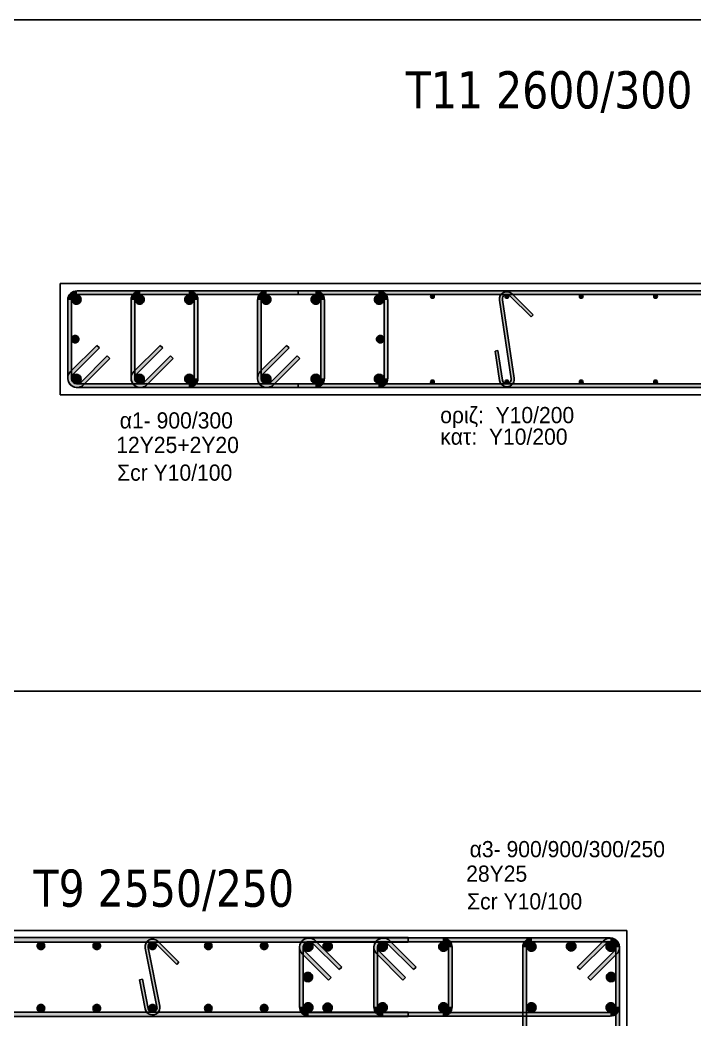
# Model space of a CAD drawing. Header units: millimetres. Extents: x -2171 to 1563, y -1758 to -1505.
# Drawn here: x -1274.76 to -1265.69, y -1603.69 to -1590.25 of the extents above; entities that cross this region are included whole.
import ezdxf

# ---------------------------------------------------------------- set-up
doc = ezdxf.new("R2010")
doc.units = ezdxf.units.MM
for name, color, linetype in [('-S_TEXT', 3, 'Continuous'), ('Col_Det', 7, 'Continuous'), ('Col_Det_Fill', 7, 'Continuous'), ('Geo_Col_Pro_1', 7, 'Continuous'), ('pinakaki', 153, 'Continuous')]:
    doc.layers.add(name, color=color, linetype=linetype)
doc.styles.add('S1Arl22_b_934_161', font='arial.ttf', dxfattribs={"width": 0.933629, "height": 0.002175})
doc.styles.get("Standard").update_dxf_attribs({"font": 'tahoma.ttf'})

msp = doc.modelspace()

# ---------------------------------------------------------------- hatches: boundary and pattern name
at = {"layer": 'Col_Det_Fill'}
for color, points in [(252, [(-1273.9978, -1593.9413), (-1273.9978, -1593.8913, 0.4142136), (-1274.1228, -1594.0163), (-1274.0728, -1594.0163, -0.4142136)]), (252, [(-1269.9478, -1593.9413), (-1269.9478, -1593.8913), (-1273.9978, -1593.8913), (-1273.9978, -1593.9413)]), (252, [(-1273.1478, -1593.9413), (-1273.1478, -1593.8913, 0.4142136), (-1273.2728, -1594.0163), (-1273.2228, -1594.0163, -0.4142136)]), (252, [(-1272.4978, -1593.9413), (-1272.4978, -1593.8913), (-1273.1478, -1593.8913), (-1273.1478, -1593.9413)]), (252, [(-1272.4228, -1594.0163), (-1272.3728, -1594.0163, 0.4142136), (-1272.4978, -1593.8913), (-1272.4978, -1593.9413, -0.4142136)]), (252, [(-1271.4478, -1593.9413), (-1271.4478, -1593.8913, 0.4142136), (-1271.5728, -1594.0163), (-1271.5228, -1594.0163, -0.4142136)]), (252, [(-1270.7978, -1593.9413), (-1270.7978, -1593.8913), (-1271.4478, -1593.8913), (-1271.4478, -1593.9413)]), (252, [(-1264.4213, -1593.9413), (-1264.4213, -1593.8913), (-1271.0244, -1593.8913), (-1271.0244, -1593.9413)]), (252, [(-1270.7228, -1594.0163), (-1270.6728, -1594.0163, 0.4142136), (-1270.7978, -1593.8913), (-1270.7978, -1593.9413, -0.4142136)]), (252, [(-1269.8728, -1594.0163), (-1269.8228, -1594.0163, 0.4142136), (-1269.9478, -1593.8913), (-1269.9478, -1593.9413, -0.4142136)]), (252, [(-1268.3216, -1594.0161), (-1268.282, -1594.0102, -0.7233449), (-1268.1803, -1593.9588), (-1268.152, -1593.9306, 0.7233449)]), (252, [(-1274.0728, -1594.0163), (-1274.1228, -1594.0163), (-1274.1228, -1595.0663), (-1274.0728, -1595.0663)]), (12, [(-1274.0692, -1594.0074, 0.4142136), (-1274.0067, -1594.0699, 0.4142136), (-1273.9442, -1594.0074, 0.4142136), (-1274.0067, -1593.9449, 0.4142136)]), (252, [(-1273.2228, -1594.0163), (-1273.2728, -1594.0163), (-1273.2728, -1595.0663), (-1273.2228, -1595.0663)]), (56, [(-1273.2192, -1594.0074, 0.4142136), (-1273.1567, -1594.0699, 0.4142136), (-1273.0942, -1594.0074, 0.4142136), (-1273.1567, -1593.9449, 0.4142136)]), (56, [(-1272.5515, -1594.0074, 0.4142136), (-1272.489, -1594.0699, 0.4142136), (-1272.4265, -1594.0074, 0.4142136), (-1272.489, -1593.9449, 0.4142136)]), (252, [(-1272.4228, -1595.0663), (-1272.3728, -1595.0663), (-1272.3728, -1594.0163), (-1272.4228, -1594.0163)]), (252, [(-1271.5228, -1594.0163), (-1271.5728, -1594.0163), (-1271.5728, -1595.0663), (-1271.5228, -1595.0663)]), (56, [(-1271.5192, -1594.0074, 0.4142136), (-1271.4567, -1594.0699, 0.4142136), (-1271.3942, -1594.0074, 0.4142136), (-1271.4567, -1593.9449, 0.4142136)]), (56, [(-1270.8515, -1594.0074, 0.4142136), (-1270.789, -1594.0699, 0.4142136), (-1270.7265, -1594.0074, 0.4142136), (-1270.789, -1593.9449, 0.4142136)]), (252, [(-1270.7228, -1595.0663), (-1270.6728, -1595.0663), (-1270.6728, -1594.0163), (-1270.7228, -1594.0163)]), (12, [(-1270.0015, -1594.0074, 0.4142136), (-1269.939, -1594.0699, 0.4142136), (-1269.8765, -1594.0074, 0.4142136), (-1269.939, -1593.9449, 0.4142136)]), (252, [(-1269.8728, -1595.0663), (-1269.8228, -1595.0663), (-1269.8228, -1594.0163), (-1269.8728, -1594.0163)]), (133, [(-1269.2475, -1593.9663, 0.4142136), (-1269.2225, -1593.9913, 0.4142136), (-1269.1975, -1593.9663, 0.4142136), (-1269.2225, -1593.9413, 0.4142136)]), (252, [(-1268.1634, -1595.0724), (-1268.1238, -1595.0664), (-1268.282, -1594.0102), (-1268.3216, -1594.0161)]), (133, [(-1268.2477, -1593.9663, 0.4142136), (-1268.2227, -1593.9913, 0.4142136), (-1268.1977, -1593.9663, 0.4142136), (-1268.2227, -1593.9413, 0.4142136)]), (252, [(-1268.152, -1593.9306), (-1268.1803, -1593.9588), (-1267.8974, -1594.2417), (-1267.8692, -1594.2134)]), (133, [(-1267.248, -1593.9663, 0.4142136), (-1267.223, -1593.9913, 0.4142136), (-1267.198, -1593.9663, 0.4142136), (-1267.223, -1593.9413, 0.4142136)]), (133, [(-1266.2482, -1593.9663, 0.4142136), (-1266.2232, -1593.9913, 0.4142136), (-1266.1982, -1593.9663, 0.4142136), (-1266.2232, -1593.9413, 0.4142136)]), (12, [(-1274.0728, -1594.5413, 0.4142136), (-1274.0228, -1594.5913, 0.4142136), (-1273.9728, -1594.5413, 0.4142136), (-1274.0228, -1594.4913, 0.4142136)]), (12, [(-1269.9728, -1594.5413, 0.4142136), (-1269.9228, -1594.5913, 0.4142136), (-1269.8728, -1594.5413, 0.4142136), (-1269.9228, -1594.4913, 0.4142136)]), (252, [(-1273.6973, -1594.6597), (-1273.7327, -1594.6243), (-1274.0862, -1594.9779), (-1274.0509, -1595.0132)]), (252, [(-1272.8473, -1594.6597), (-1272.8827, -1594.6243), (-1273.2362, -1594.9779), (-1273.2009, -1595.0132)]), (252, [(-1271.1473, -1594.6597), (-1271.1827, -1594.6243), (-1271.5362, -1594.9779), (-1271.5009, -1595.0132)]), (252, [(-1268.3413, -1594.6946), (-1268.3809, -1594.7005), (-1268.3216, -1595.0961), (-1268.282, -1595.0902)]), (252, [(-1273.9448, -1595.1193), (-1273.9094, -1595.1547), (-1273.5559, -1594.8011), (-1273.5912, -1594.7657)]), (252, [(-1273.0948, -1595.1193), (-1273.0594, -1595.1547), (-1272.7059, -1594.8011), (-1272.7412, -1594.7657)]), (252, [(-1271.3948, -1595.1193), (-1271.3594, -1595.1547), (-1271.0059, -1594.8011), (-1271.0412, -1594.7657)]), (252, [(-1274.0509, -1595.0132), (-1274.0862, -1594.9779, 0.6681786), (-1273.9978, -1595.1913), (-1273.9978, -1595.1413, -0.6681786)]), (252, [(-1273.2009, -1595.0132), (-1273.2362, -1594.9779, 0.6681786), (-1273.1478, -1595.1913), (-1273.1478, -1595.1413, -0.6681786)]), (252, [(-1271.5009, -1595.0132), (-1271.5362, -1594.9779, 0.6681786), (-1271.4478, -1595.1913), (-1271.4478, -1595.1413, -0.6681786)]), (252, [(-1274.0728, -1595.0663), (-1274.1228, -1595.0663, 0.6681786), (-1273.9094, -1595.1547), (-1273.9448, -1595.1193, -0.6681786)]), (12, [(-1274.0692, -1595.0751, 0.4142136), (-1274.0067, -1595.1376, 0.4142136), (-1273.9442, -1595.0751, 0.4142136), (-1274.0067, -1595.0126, 0.4142136)]), (252, [(-1273.2228, -1595.0663), (-1273.2728, -1595.0663, 0.6681786), (-1273.0594, -1595.1547), (-1273.0948, -1595.1193, -0.6681786)]), (56, [(-1273.2192, -1595.0751, 0.4142136), (-1273.1567, -1595.1376, 0.4142136), (-1273.0942, -1595.0751, 0.4142136), (-1273.1567, -1595.0126, 0.4142136)]), (56, [(-1272.5515, -1595.0751, 0.4142136), (-1272.489, -1595.1376, 0.4142136), (-1272.4265, -1595.0751, 0.4142136), (-1272.489, -1595.0126, 0.4142136)]), (252, [(-1272.4978, -1595.1413), (-1272.4978, -1595.1913, 0.4142136), (-1272.3728, -1595.0663), (-1272.4228, -1595.0663, -0.4142136)]), (252, [(-1271.5228, -1595.0663), (-1271.5728, -1595.0663, 0.6681786), (-1271.3594, -1595.1547), (-1271.3948, -1595.1193, -0.6681786)]), (56, [(-1271.5192, -1595.0751, 0.4142136), (-1271.4567, -1595.1376, 0.4142136), (-1271.3942, -1595.0751, 0.4142136), (-1271.4567, -1595.0126, 0.4142136)]), (56, [(-1270.8515, -1595.0751, 0.4142136), (-1270.789, -1595.1376, 0.4142136), (-1270.7265, -1595.0751, 0.4142136), (-1270.789, -1595.0126, 0.4142136)]), (252, [(-1270.7978, -1595.1413), (-1270.7978, -1595.1913, 0.4142136), (-1270.6728, -1595.0663), (-1270.7228, -1595.0663, -0.4142136)]), (12, [(-1270.0015, -1595.0751, 0.4142136), (-1269.939, -1595.1376, 0.4142136), (-1269.8765, -1595.0751, 0.4142136), (-1269.939, -1595.0126, 0.4142136)]), (252, [(-1269.9478, -1595.1413), (-1269.9478, -1595.1913, 0.4142136), (-1269.8228, -1595.0663), (-1269.8728, -1595.0663, -0.4142136)]), (133, [(-1269.2475, -1595.1163, 0.4142136), (-1269.2225, -1595.1413, 0.4142136), (-1269.1975, -1595.1163, 0.4142136), (-1269.2225, -1595.0913, 0.4142136)]), (252, [(-1268.282, -1595.0902), (-1268.3216, -1595.0961, 1), (-1268.1238, -1595.0664), (-1268.1634, -1595.0724, -1)]), (133, [(-1268.2477, -1595.1163, 0.4142136), (-1268.2227, -1595.1413, 0.4142136), (-1268.1977, -1595.1163, 0.4142136), (-1268.2227, -1595.0913, 0.4142136)]), (133, [(-1267.248, -1595.1163, 0.4142136), (-1267.223, -1595.1413, 0.4142136), (-1267.198, -1595.1163, 0.4142136), (-1267.223, -1595.0913, 0.4142136)]), (133, [(-1266.2482, -1595.1163, 0.4142136), (-1266.2232, -1595.1413, 0.4142136), (-1266.1982, -1595.1163, 0.4142136), (-1266.2232, -1595.0913, 0.4142136)]), (252, [(-1273.9978, -1595.1413), (-1273.9978, -1595.1913), (-1269.9478, -1595.1913), (-1269.9478, -1595.1413)]), (252, [(-1273.1478, -1595.1413), (-1273.1478, -1595.1913), (-1272.4978, -1595.1913), (-1272.4978, -1595.1413)]), (252, [(-1271.4478, -1595.1413), (-1271.4478, -1595.1913), (-1270.7978, -1595.1913), (-1270.7978, -1595.1413)]), (252, [(-1271.0244, -1595.1413), (-1271.0244, -1595.1913), (-1264.4213, -1595.1913), (-1264.4213, -1595.1413)]), (252, [(-1269.5464, -1602.6474), (-1269.5464, -1602.5874), (-1276.4203, -1602.5874), (-1276.4203, -1602.6474)]), (133, [(-1274.533, -1602.6974, 0.4142136), (-1274.483, -1602.7474, 0.4142136), (-1274.433, -1602.6974, 0.4142136), (-1274.483, -1602.6474, 0.4142136)]), (133, [(-1273.7832, -1602.6974, 0.4142136), (-1273.7332, -1602.7474, 0.4142136), (-1273.6832, -1602.6974, 0.4142136), (-1273.7332, -1602.6474, 0.4142136)]), (252, [(-1273.0814, -1602.7269), (-1273.0422, -1602.7191, -0.741663), (-1272.9409, -1602.665), (-1272.9127, -1602.6367, 0.741663)]), (133, [(-1273.0334, -1602.6974, 0.4142136), (-1272.9834, -1602.7474, 0.4142136), (-1272.9334, -1602.6974, 0.4142136), (-1272.9834, -1602.6474, 0.4142136)]), (252, [(-1272.9127, -1602.6367), (-1272.9409, -1602.665), (-1272.6581, -1602.9478), (-1272.6298, -1602.9195)]), (133, [(-1272.2836, -1602.6974, 0.4142136), (-1272.2336, -1602.7474, 0.4142136), (-1272.1836, -1602.6974, 0.4142136), (-1272.2336, -1602.6474, 0.4142136)]), (133, [(-1271.5338, -1602.6974, 0.4142136), (-1271.4838, -1602.7474, 0.4142136), (-1271.4338, -1602.6974, 0.4142136), (-1271.4838, -1602.6474, 0.4142136)]), (252, [(-1270.9364, -1602.7704), (-1270.9717, -1602.8058, -0.6681786), (-1270.8834, -1602.5924), (-1270.8834, -1602.6424, 0.6681786)]), (252, [(-1270.9584, -1602.7174), (-1271.0084, -1602.7174, -0.6681786), (-1270.795, -1602.629), (-1270.8303, -1602.6644, 0.6681786)]), (12, [(-1270.8297, -1602.7086, 0.4142136), (-1270.8922, -1602.6461, 0.4142136), (-1270.9547, -1602.7086, 0.4142136), (-1270.8922, -1602.7711, 0.4142136)]), (252, [(-1270.8834, -1602.6424), (-1270.8834, -1602.5924), (-1266.8334, -1602.5924), (-1266.8334, -1602.6424)]), (252, [(-1270.8303, -1602.6644), (-1270.795, -1602.629), (-1270.4414, -1602.9826), (-1270.4768, -1603.0179)]), (133, [(-1270.5682, -1602.7049, 0.4142136), (-1270.6307, -1602.6424, 0.4142136), (-1270.6932, -1602.7049, 0.4142136), (-1270.6307, -1602.7674, 0.4142136)]), (252, [(-1269.9364, -1602.7704), (-1269.9717, -1602.8058, -0.6681786), (-1269.8834, -1602.5924), (-1269.8834, -1602.6424, 0.6681786)]), (252, [(-1269.9584, -1602.7174), (-1270.0084, -1602.7174, -0.6681786), (-1269.795, -1602.629), (-1269.8303, -1602.6644, 0.6681786)]), (56, [(-1269.8297, -1602.7086, 0.4142136), (-1269.8922, -1602.6461, 0.4142136), (-1269.9547, -1602.7086, 0.4142136), (-1269.8922, -1602.7711, 0.4142136)]), (252, [(-1269.8834, -1602.6424), (-1269.8834, -1602.5924), (-1269.0834, -1602.5924), (-1269.0834, -1602.6424)]), (252, [(-1269.8303, -1602.6644), (-1269.795, -1602.629), (-1269.4414, -1602.9826), (-1269.4768, -1603.0179)]), (56, [(-1269.012, -1602.7086, 0.4142136), (-1269.0745, -1602.6461, 0.4142136), (-1269.137, -1602.7086, 0.4142136), (-1269.0745, -1602.7711, 0.4142136)]), (252, [(-1269.0834, -1602.6424), (-1269.0834, -1602.5924, -0.4142136), (-1268.9584, -1602.7174), (-1269.0084, -1602.7174, 0.4142136)]), (252, [(-1267.9584, -1602.7174), (-1268.0084, -1602.7174, -0.4142136), (-1267.8834, -1602.5924), (-1267.8834, -1602.6424, 0.4142136)]), (12, [(-1267.8297, -1602.7086, 0.4142136), (-1267.8922, -1602.6461, 0.4142136), (-1267.9547, -1602.7086, 0.4142136), (-1267.8922, -1602.7711, 0.4142136)]), (252, [(-1267.8834, -1602.6424), (-1267.8834, -1602.5924), (-1266.8334, -1602.5924), (-1266.8334, -1602.6424)]), (133, [(-1267.2959, -1602.7049, 0.4142136), (-1267.3584, -1602.6424, 0.4142136), (-1267.4209, -1602.7049, 0.4142136), (-1267.3584, -1602.7674, 0.4142136)]), (252, [(-1267.2399, -1603.0179), (-1267.2753, -1602.9826), (-1266.9217, -1602.629), (-1266.8864, -1602.6644)]), (252, [(-1266.8864, -1602.6644), (-1266.9217, -1602.629, -0.6681786), (-1266.7084, -1602.7174), (-1266.7584, -1602.7174, 0.6681786)]), (12, [(-1266.762, -1602.7086, 0.4142136), (-1266.8245, -1602.6461, 0.4142136), (-1266.887, -1602.7086, 0.4142136), (-1266.8245, -1602.7711, 0.4142136)]), (252, [(-1266.8334, -1602.6424), (-1266.8334, -1602.5924, -0.6681786), (-1266.745, -1602.8058), (-1266.7803, -1602.7704, 0.6681786)]), (252, [(-1266.8334, -1602.6424), (-1266.8334, -1602.5924, -0.4142136), (-1266.7084, -1602.7174), (-1266.7584, -1602.7174, 0.4142136)]), (252, [(-1272.9245, -1603.5157), (-1272.8853, -1603.5079), (-1273.0422, -1602.7191), (-1273.0814, -1602.7269)]), (252, [(-1270.9584, -1603.5174), (-1271.0084, -1603.5174), (-1271.0084, -1602.7174), (-1270.9584, -1602.7174)]), (252, [(-1270.5828, -1603.124), (-1270.6182, -1603.1594), (-1270.9717, -1602.8058), (-1270.9364, -1602.7704)]), (252, [(-1269.9584, -1603.5174), (-1270.0084, -1603.5174), (-1270.0084, -1602.7174), (-1269.9584, -1602.7174)]), (252, [(-1269.5828, -1603.124), (-1269.6182, -1603.1594), (-1269.9717, -1602.8058), (-1269.9364, -1602.7704)]), (252, [(-1269.0084, -1602.7174), (-1268.9584, -1602.7174), (-1268.9584, -1603.5174), (-1269.0084, -1603.5174)]), (252, [(-1267.9584, -1606.7674), (-1268.0084, -1606.7674), (-1268.0084, -1602.7174), (-1267.9584, -1602.7174)]), (252, [(-1266.7803, -1602.7704), (-1266.745, -1602.8058), (-1267.0985, -1603.1594), (-1267.1339, -1603.124)]), (252, [(-1266.7584, -1602.7174), (-1266.7084, -1602.7174), (-1266.7084, -1606.7674), (-1266.7584, -1606.7674)]), (252, [(-1266.7584, -1602.7174), (-1266.7084, -1602.7174), (-1266.7084, -1603.5174), (-1266.7584, -1603.5174)]), (133, [(-1270.8334, -1603.1174, 0.4142136), (-1270.8959, -1603.0549, 0.4142136), (-1270.9584, -1603.1174, 0.4142136), (-1270.8959, -1603.1799, 0.4142136)]), (133, [(-1266.7584, -1603.1174, 0.4142136), (-1266.8209, -1603.0549, 0.4142136), (-1266.8834, -1603.1174, 0.4142136), (-1266.8209, -1603.1799, 0.4142136)]), (252, [(-1273.1203, -1603.1468), (-1273.1595, -1603.1546), (-1273.0814, -1603.5469), (-1273.0422, -1603.5391)]), (12, [(-1270.8297, -1603.5263, 0.4142136), (-1270.8922, -1603.4638, 0.4142136), (-1270.9547, -1603.5263, 0.4142136), (-1270.8922, -1603.5888, 0.4142136)]), (133, [(-1270.5682, -1603.5299, 0.4142136), (-1270.6307, -1603.4674, 0.4142136), (-1270.6932, -1603.5299, 0.4142136), (-1270.6307, -1603.5924, 0.4142136)]), (56, [(-1269.8297, -1603.5263, 0.4142136), (-1269.8922, -1603.4638, 0.4142136), (-1269.9547, -1603.5263, 0.4142136), (-1269.8922, -1603.5888, 0.4142136)]), (56, [(-1269.012, -1603.5263, 0.4142136), (-1269.0745, -1603.4638, 0.4142136), (-1269.137, -1603.5263, 0.4142136), (-1269.0745, -1603.5888, 0.4142136)]), (12, [(-1267.8297, -1603.5263, 0.4142136), (-1267.8922, -1603.4638, 0.4142136), (-1267.9547, -1603.5263, 0.4142136), (-1267.8922, -1603.5888, 0.4142136)]), (12, [(-1266.762, -1603.5263, 0.4142136), (-1266.8245, -1603.4638, 0.4142136), (-1266.887, -1603.5263, 0.4142136), (-1266.8245, -1603.5888, 0.4142136)]), (252, [(-1276.4203, -1603.5874), (-1276.4203, -1603.6474), (-1269.5464, -1603.6474), (-1269.5464, -1603.5874)]), (133, [(-1274.533, -1603.5374, 0.4142136), (-1274.483, -1603.5874, 0.4142136), (-1274.433, -1603.5374, 0.4142136), (-1274.483, -1603.4874, 0.4142136)]), (133, [(-1273.7832, -1603.5374, 0.4142136), (-1273.7332, -1603.5874, 0.4142136), (-1273.6832, -1603.5374, 0.4142136), (-1273.7332, -1603.4874, 0.4142136)]), (252, [(-1273.0422, -1603.5391), (-1273.0814, -1603.5469, 1), (-1272.8853, -1603.5079), (-1272.9245, -1603.5157, -1)]), (133, [(-1273.0334, -1603.5374, 0.4142136), (-1272.9834, -1603.5874, 0.4142136), (-1272.9334, -1603.5374, 0.4142136), (-1272.9834, -1603.4874, 0.4142136)]), (133, [(-1272.2836, -1603.5374, 0.4142136), (-1272.2336, -1603.5874, 0.4142136), (-1272.1836, -1603.5374, 0.4142136), (-1272.2336, -1603.4874, 0.4142136)]), (133, [(-1271.5338, -1603.5374, 0.4142136), (-1271.4838, -1603.5874, 0.4142136), (-1271.4338, -1603.5374, 0.4142136), (-1271.4838, -1603.4874, 0.4142136)]), (252, [(-1270.8834, -1603.5924), (-1270.8834, -1603.6424, -0.4142136), (-1271.0084, -1603.5174), (-1270.9584, -1603.5174, 0.4142136)]), (252, [(-1266.8334, -1603.5924), (-1266.8334, -1603.6424), (-1270.8834, -1603.6424), (-1270.8834, -1603.5924)]), (252, [(-1269.8834, -1603.5924), (-1269.8834, -1603.6424, -0.4142136), (-1270.0084, -1603.5174), (-1269.9584, -1603.5174, 0.4142136)]), (252, [(-1269.0834, -1603.5924), (-1269.0834, -1603.6424), (-1269.8834, -1603.6424), (-1269.8834, -1603.5924)]), (252, [(-1269.0084, -1603.5174), (-1268.9584, -1603.5174, -0.4142136), (-1269.0834, -1603.6424), (-1269.0834, -1603.5924, 0.4142136)]), (252, [(-1266.7584, -1603.5174), (-1266.7084, -1603.5174, -0.4142136), (-1266.8334, -1603.6424), (-1266.8334, -1603.5924, 0.4142136)])]:
    msp.add_hatch(color=color, dxfattribs=at).paths.add_polyline_path(points)

# ---------------------------------------------------------------- linework, layer by layer
at = {"layer": '-S_TEXT', "ltscale": 5}
msp.add_lwpolyline([(-1313.453, -1590.2497), (-1255.3055, -1590.2497), (-1255.3055, -1630.2944), (-1313.453, -1630.2944)], close=True, dxfattribs=at)
at = {"layer": 'Col_Det', "color": 7}
for points in [[(-1261.2228, -1593.7913), (-1274.2228, -1593.7913)], [(-1274.2228, -1593.7913), (-1274.2228, -1595.2913)], [(-1269.9478, -1593.8913), (-1273.9978, -1593.8913)], [(-1272.4978, -1593.8913), (-1273.1478, -1593.8913)], [(-1270.7978, -1593.8913), (-1271.4478, -1593.8913)], [(-1264.4213, -1593.8913), (-1271.0244, -1593.8913)], [(-1271.0244, -1593.8913), (-1271.0244, -1593.9413)], [(-1274.1228, -1594.0163), (-1274.1228, -1595.0663)], [(-1274.0728, -1595.0663), (-1274.0728, -1594.0163)], [(-1273.9978, -1593.9413), (-1269.9478, -1593.9413)], [(-1273.2728, -1594.0163), (-1273.2728, -1595.0663)], [(-1273.2228, -1595.0663), (-1273.2228, -1594.0163)], [(-1273.1478, -1593.9413), (-1272.4978, -1593.9413)], [(-1272.4228, -1594.0163), (-1272.4228, -1595.0663)], [(-1272.3728, -1595.0663), (-1272.3728, -1594.0163)], [(-1271.5728, -1594.0163), (-1271.5728, -1595.0663)], [(-1271.5228, -1595.0663), (-1271.5228, -1594.0163)], [(-1271.4478, -1593.9413), (-1270.7978, -1593.9413)], [(-1271.0244, -1593.9413), (-1264.4213, -1593.9413)], [(-1270.7228, -1594.0163), (-1270.7228, -1595.0663)], [(-1270.6728, -1595.0663), (-1270.6728, -1594.0163)], [(-1269.8728, -1594.0163), (-1269.8728, -1595.0663)], [(-1269.8228, -1595.0663), (-1269.8228, -1594.0163)], [(-1268.3216, -1594.0161), (-1268.1634, -1595.0724)], [(-1268.1238, -1595.0664), (-1268.282, -1594.0102)], [(-1268.1803, -1593.9588), (-1267.8974, -1594.2417)], [(-1267.8692, -1594.2134), (-1268.152, -1593.9306)], [(-1267.8974, -1594.2417), (-1267.8692, -1594.2134)], [(-1273.7327, -1594.6243), (-1274.0862, -1594.9779)], [(-1274.0509, -1595.0132), (-1273.6973, -1594.6597)], [(-1273.6973, -1594.6597), (-1273.7327, -1594.6243)], [(-1272.8827, -1594.6243), (-1273.2362, -1594.9779)], [(-1273.2009, -1595.0132), (-1272.8473, -1594.6597)], [(-1272.8473, -1594.6597), (-1272.8827, -1594.6243)], [(-1271.1827, -1594.6243), (-1271.5362, -1594.9779)], [(-1271.5009, -1595.0132), (-1271.1473, -1594.6597)], [(-1271.1473, -1594.6597), (-1271.1827, -1594.6243)], [(-1268.3413, -1594.6946), (-1268.3809, -1594.7005)], [(-1268.3809, -1594.7005), (-1268.3216, -1595.0961)], [(-1268.282, -1595.0902), (-1268.3413, -1594.6946)], [(-1273.5912, -1594.7657), (-1273.9448, -1595.1193)], [(-1273.9094, -1595.1547), (-1273.5559, -1594.8011)], [(-1273.5559, -1594.8011), (-1273.5912, -1594.7657)], [(-1272.7412, -1594.7657), (-1273.0948, -1595.1193)], [(-1273.0594, -1595.1547), (-1272.7059, -1594.8011)], [(-1272.7059, -1594.8011), (-1272.7412, -1594.7657)], [(-1271.0412, -1594.7657), (-1271.3948, -1595.1193)], [(-1271.3594, -1595.1547), (-1271.0059, -1594.8011)], [(-1271.0059, -1594.8011), (-1271.0412, -1594.7657)], [(-1269.9478, -1595.1413), (-1273.9978, -1595.1413)], [(-1273.9978, -1595.1913), (-1269.9478, -1595.1913)], [(-1272.4978, -1595.1413), (-1273.1478, -1595.1413)], [(-1273.1478, -1595.1913), (-1272.4978, -1595.1913)], [(-1270.7978, -1595.1413), (-1271.4478, -1595.1413)], [(-1271.4478, -1595.1913), (-1270.7978, -1595.1913)], [(-1271.0244, -1595.1413), (-1271.0244, -1595.1913)], [(-1264.4213, -1595.1413), (-1271.0244, -1595.1413)], [(-1271.0244, -1595.1913), (-1264.4213, -1595.1913)], [(-1274.2228, -1595.2913), (-1261.2228, -1595.2913)], [(-1266.6084, -1602.4924), (-1279.3584, -1602.4924)], [(-1266.6084, -1618.9924), (-1266.6084, -1602.4924)], [(-1269.5464, -1602.5874), (-1276.4203, -1602.5874)], [(-1276.4203, -1602.6474), (-1269.5464, -1602.6474)], [(-1272.9409, -1602.665), (-1272.6581, -1602.9478)], [(-1272.6298, -1602.9195), (-1272.9127, -1602.6367)], [(-1270.8834, -1602.5924), (-1266.8334, -1602.5924)], [(-1266.8334, -1602.6424), (-1270.8834, -1602.6424)], [(-1270.4768, -1603.0179), (-1270.8303, -1602.6644)], [(-1270.795, -1602.629), (-1270.4414, -1602.9826)], [(-1269.8834, -1602.5924), (-1269.0834, -1602.5924)], [(-1269.0834, -1602.6424), (-1269.8834, -1602.6424)], [(-1269.4768, -1603.0179), (-1269.8303, -1602.6644)], [(-1269.795, -1602.629), (-1269.4414, -1602.9826)], [(-1269.5464, -1602.6474), (-1269.5464, -1602.5874)], [(-1267.8834, -1602.5924), (-1266.8334, -1602.5924)], [(-1266.8334, -1602.6424), (-1267.8834, -1602.6424)], [(-1267.2753, -1602.9826), (-1266.9217, -1602.629)], [(-1266.8864, -1602.6644), (-1267.2399, -1603.0179)], [(-1273.0814, -1602.7269), (-1272.9245, -1603.5157)], [(-1272.8853, -1603.5079), (-1273.0422, -1602.7191)], [(-1271.0084, -1603.5174), (-1271.0084, -1602.7174)], [(-1270.9584, -1602.7174), (-1270.9584, -1603.5174)], [(-1270.9364, -1602.7704), (-1270.5828, -1603.124)], [(-1270.0084, -1603.5174), (-1270.0084, -1602.7174)], [(-1269.9584, -1602.7174), (-1269.9584, -1603.5174)], [(-1269.9364, -1602.7704), (-1269.5828, -1603.124)], [(-1269.0084, -1603.5174), (-1269.0084, -1602.7174)], [(-1268.9584, -1602.7174), (-1268.9584, -1603.5174)], [(-1268.0084, -1606.7674), (-1268.0084, -1602.7174)], [(-1267.9584, -1602.7174), (-1267.9584, -1606.7674)], [(-1267.1339, -1603.124), (-1266.7803, -1602.7704)], [(-1266.7584, -1606.7674), (-1266.7584, -1602.7174)], [(-1266.7584, -1603.5174), (-1266.7584, -1602.7174)], [(-1266.7084, -1602.7174), (-1266.7084, -1606.7674)], [(-1266.7084, -1602.7174), (-1266.7084, -1603.5174)], [(-1272.6581, -1602.9478), (-1272.6298, -1602.9195)], [(-1270.6182, -1603.1594), (-1270.9717, -1602.8058)], [(-1269.6182, -1603.1594), (-1269.9717, -1602.8058)], [(-1266.745, -1602.8058), (-1267.0985, -1603.1594)], [(-1270.4414, -1602.9826), (-1270.4768, -1603.0179)], [(-1269.4414, -1602.9826), (-1269.4768, -1603.0179)], [(-1267.2399, -1603.0179), (-1267.2753, -1602.9826)], [(-1273.1203, -1603.1468), (-1273.1595, -1603.1546)], [(-1273.1595, -1603.1546), (-1273.0814, -1603.5469)], [(-1273.0422, -1603.5391), (-1273.1203, -1603.1468)], [(-1270.5828, -1603.124), (-1270.6182, -1603.1594)], [(-1269.5828, -1603.124), (-1269.6182, -1603.1594)], [(-1267.0985, -1603.1594), (-1267.1339, -1603.124)], [(-1269.5464, -1603.5874), (-1276.4203, -1603.5874)], [(-1270.8834, -1603.5924), (-1266.8334, -1603.5924)], [(-1269.8834, -1603.5924), (-1269.0834, -1603.5924)], [(-1269.5464, -1603.6474), (-1269.5464, -1603.5874)], [(-1276.4203, -1603.6474), (-1269.5464, -1603.6474)], [(-1266.8334, -1603.6424), (-1270.8834, -1603.6424)], [(-1269.0834, -1603.6424), (-1269.8834, -1603.6424)]]:
    msp.add_lwpolyline(points, dxfattribs=at)
for points in [[(-1273.9978, -1593.8913, 0.4142136), (-1274.1228, -1594.0163)], [(-1273.1478, -1593.8913, 0.4142136), (-1273.2728, -1594.0163)], [(-1272.3728, -1594.0163, 0.4142136), (-1272.4978, -1593.8913)], [(-1271.4478, -1593.8913, 0.4142136), (-1271.5728, -1594.0163)], [(-1270.6728, -1594.0163, 0.4142136), (-1270.7978, -1593.8913)], [(-1269.8228, -1594.0163, 0.4142136), (-1269.9478, -1593.8913)], [(-1268.152, -1593.9306, 0.7233449), (-1268.3216, -1594.0161, 0.7233449)], [(-1274.0728, -1594.0163, -0.4142136), (-1273.9978, -1593.9413, -0.4142136)], [(-1274.0067, -1593.9449, 0.4142136), (-1274.0692, -1594.0074, 0.4142136)], [(-1274.0692, -1594.0074, 0.4142136), (-1274.0067, -1594.0699, 0.4142136)], [(-1273.9442, -1594.0074, 0.4142136), (-1274.0067, -1593.9449, 0.4142136)], [(-1274.0067, -1594.0699, 0.4142136), (-1273.9442, -1594.0074, 0.4142136)], [(-1273.2228, -1594.0163, -0.4142136), (-1273.1478, -1593.9413, -0.4142136)], [(-1273.1567, -1593.9449, 0.4142136), (-1273.2192, -1594.0074, 0.4142136)], [(-1273.2192, -1594.0074, 0.4142136), (-1273.1567, -1594.0699, 0.4142136)], [(-1273.0942, -1594.0074, 0.4142136), (-1273.1567, -1593.9449, 0.4142136)], [(-1273.1567, -1594.0699, 0.4142136), (-1273.0942, -1594.0074, 0.4142136)], [(-1272.489, -1593.9449, 0.4142136), (-1272.5515, -1594.0074, 0.4142136)], [(-1272.5515, -1594.0074, 0.4142136), (-1272.489, -1594.0699, 0.4142136)], [(-1272.4978, -1593.9413, -0.4142136), (-1272.4228, -1594.0163, -0.4142136)], [(-1272.4265, -1594.0074, 0.4142136), (-1272.489, -1593.9449, 0.4142136)], [(-1272.489, -1594.0699, 0.4142136), (-1272.4265, -1594.0074, 0.4142136)], [(-1271.5228, -1594.0163, -0.4142136), (-1271.4478, -1593.9413, -0.4142136)], [(-1271.4567, -1593.9449, 0.4142136), (-1271.5192, -1594.0074, 0.4142136)], [(-1271.5192, -1594.0074, 0.4142136), (-1271.4567, -1594.0699, 0.4142136)], [(-1271.3942, -1594.0074, 0.4142136), (-1271.4567, -1593.9449, 0.4142136)], [(-1271.4567, -1594.0699, 0.4142136), (-1271.3942, -1594.0074, 0.4142136)], [(-1270.789, -1593.9449, 0.4142136), (-1270.8515, -1594.0074, 0.4142136)], [(-1270.8515, -1594.0074, 0.4142136), (-1270.789, -1594.0699, 0.4142136)], [(-1270.7978, -1593.9413, -0.4142136), (-1270.7228, -1594.0163, -0.4142136)], [(-1270.7265, -1594.0074, 0.4142136), (-1270.789, -1593.9449, 0.4142136)], [(-1270.789, -1594.0699, 0.4142136), (-1270.7265, -1594.0074, 0.4142136)], [(-1269.939, -1593.9449, 0.4142136), (-1270.0015, -1594.0074, 0.4142136)], [(-1270.0015, -1594.0074, 0.4142136), (-1269.939, -1594.0699, 0.4142136)], [(-1269.9478, -1593.9413, -0.4142136), (-1269.8728, -1594.0163, -0.4142136)], [(-1269.8765, -1594.0074, 0.4142136), (-1269.939, -1593.9449, 0.4142136)], [(-1269.939, -1594.0699, 0.4142136), (-1269.8765, -1594.0074, 0.4142136)], [(-1269.2225, -1593.9413, 0.4142136), (-1269.2475, -1593.9663, 0.4142136)], [(-1269.2475, -1593.9663, 0.4142136), (-1269.2225, -1593.9913, 0.4142136)], [(-1269.1975, -1593.9663, 0.4142136), (-1269.2225, -1593.9413, 0.4142136)], [(-1269.2225, -1593.9913, 0.4142136), (-1269.1975, -1593.9663, 0.4142136)], [(-1268.282, -1594.0102, -0.7233449), (-1268.1803, -1593.9588)], [(-1268.2227, -1593.9413, 0.4142136), (-1268.2477, -1593.9663, 0.4142136)], [(-1268.2477, -1593.9663, 0.4142136), (-1268.2227, -1593.9913, 0.4142136)], [(-1268.1977, -1593.9663, 0.4142136), (-1268.2227, -1593.9413, 0.4142136)], [(-1268.2227, -1593.9913, 0.4142136), (-1268.1977, -1593.9663, 0.4142136)], [(-1267.223, -1593.9413, 0.4142136), (-1267.248, -1593.9663, 0.4142136)], [(-1267.248, -1593.9663, 0.4142136), (-1267.223, -1593.9913, 0.4142136)], [(-1267.198, -1593.9663, 0.4142136), (-1267.223, -1593.9413, 0.4142136)], [(-1267.223, -1593.9913, 0.4142136), (-1267.198, -1593.9663, 0.4142136)], [(-1266.2232, -1593.9413, 0.4142136), (-1266.2482, -1593.9663, 0.4142136)], [(-1266.2482, -1593.9663, 0.4142136), (-1266.2232, -1593.9913, 0.4142136)], [(-1266.1982, -1593.9663, 0.4142136), (-1266.2232, -1593.9413, 0.4142136)], [(-1266.2232, -1593.9913, 0.4142136), (-1266.1982, -1593.9663, 0.4142136)], [(-1274.0228, -1594.4913, 0.4142136), (-1274.0728, -1594.5413, 0.4142136)], [(-1274.0728, -1594.5413, 0.4142136), (-1274.0228, -1594.5913, 0.4142136)], [(-1273.9728, -1594.5413, 0.4142136), (-1274.0228, -1594.4913, 0.4142136)], [(-1274.0228, -1594.5913, 0.4142136), (-1273.9728, -1594.5413, 0.4142136)], [(-1269.9228, -1594.4913, 0.4142136), (-1269.9728, -1594.5413, 0.4142136)], [(-1269.9728, -1594.5413, 0.4142136), (-1269.9228, -1594.5913, 0.4142136)], [(-1269.8728, -1594.5413, 0.4142136), (-1269.9228, -1594.4913, 0.4142136)], [(-1269.9228, -1594.5913, 0.4142136), (-1269.8728, -1594.5413, 0.4142136)], [(-1274.0862, -1594.9779, 0.6681786), (-1273.9978, -1595.1913)], [(-1273.2362, -1594.9779, 0.6681786), (-1273.1478, -1595.1913)], [(-1271.5362, -1594.9779, 0.6681786), (-1271.4478, -1595.1913)], [(-1274.1228, -1595.0663, 0.6681786), (-1273.9094, -1595.1547)], [(-1273.9978, -1595.1413, -0.6681786), (-1274.0509, -1595.0132, -0.6681786)], [(-1273.9448, -1595.1193, -0.6681786), (-1274.0728, -1595.0663, -0.6681786)], [(-1274.0067, -1595.0126, 0.4142136), (-1274.0692, -1595.0751, 0.4142136)], [(-1274.0692, -1595.0751, 0.4142136), (-1274.0067, -1595.1376, 0.4142136)], [(-1273.9442, -1595.0751, 0.4142136), (-1274.0067, -1595.0126, 0.4142136)], [(-1274.0067, -1595.1376, 0.4142136), (-1273.9442, -1595.0751, 0.4142136)], [(-1273.2728, -1595.0663, 0.6681786), (-1273.0594, -1595.1547)], [(-1273.1478, -1595.1413, -0.6681786), (-1273.2009, -1595.0132, -0.6681786)], [(-1273.0948, -1595.1193, -0.6681786), (-1273.2228, -1595.0663, -0.6681786)], [(-1273.1567, -1595.0126, 0.4142136), (-1273.2192, -1595.0751, 0.4142136)], [(-1273.2192, -1595.0751, 0.4142136), (-1273.1567, -1595.1376, 0.4142136)], [(-1273.0942, -1595.0751, 0.4142136), (-1273.1567, -1595.0126, 0.4142136)], [(-1273.1567, -1595.1376, 0.4142136), (-1273.0942, -1595.0751, 0.4142136)], [(-1272.489, -1595.0126, 0.4142136), (-1272.5515, -1595.0751, 0.4142136)], [(-1272.5515, -1595.0751, 0.4142136), (-1272.489, -1595.1376, 0.4142136)], [(-1272.4978, -1595.1913, 0.4142136), (-1272.3728, -1595.0663)], [(-1272.4228, -1595.0663, -0.4142136), (-1272.4978, -1595.1413, -0.4142136)], [(-1272.4265, -1595.0751, 0.4142136), (-1272.489, -1595.0126, 0.4142136)], [(-1272.489, -1595.1376, 0.4142136), (-1272.4265, -1595.0751, 0.4142136)], [(-1271.5728, -1595.0663, 0.6681786), (-1271.3594, -1595.1547)], [(-1271.4478, -1595.1413, -0.6681786), (-1271.5009, -1595.0132, -0.6681786)], [(-1271.3948, -1595.1193, -0.6681786), (-1271.5228, -1595.0663, -0.6681786)], [(-1271.4567, -1595.0126, 0.4142136), (-1271.5192, -1595.0751, 0.4142136)], [(-1271.5192, -1595.0751, 0.4142136), (-1271.4567, -1595.1376, 0.4142136)], [(-1271.3942, -1595.0751, 0.4142136), (-1271.4567, -1595.0126, 0.4142136)], [(-1271.4567, -1595.1376, 0.4142136), (-1271.3942, -1595.0751, 0.4142136)], [(-1270.789, -1595.0126, 0.4142136), (-1270.8515, -1595.0751, 0.4142136)], [(-1270.8515, -1595.0751, 0.4142136), (-1270.789, -1595.1376, 0.4142136)], [(-1270.7978, -1595.1913, 0.4142136), (-1270.6728, -1595.0663)], [(-1270.7228, -1595.0663, -0.4142136), (-1270.7978, -1595.1413, -0.4142136)], [(-1270.7265, -1595.0751, 0.4142136), (-1270.789, -1595.0126, 0.4142136)], [(-1270.789, -1595.1376, 0.4142136), (-1270.7265, -1595.0751, 0.4142136)], [(-1269.939, -1595.0126, 0.4142136), (-1270.0015, -1595.0751, 0.4142136)], [(-1270.0015, -1595.0751, 0.4142136), (-1269.939, -1595.1376, 0.4142136)], [(-1269.9478, -1595.1913, 0.4142136), (-1269.8228, -1595.0663)], [(-1269.8728, -1595.0663, -0.4142136), (-1269.9478, -1595.1413, -0.4142136)], [(-1269.8765, -1595.0751, 0.4142136), (-1269.939, -1595.0126, 0.4142136)], [(-1269.939, -1595.1376, 0.4142136), (-1269.8765, -1595.0751, 0.4142136)], [(-1269.2225, -1595.0913, 0.4142136), (-1269.2475, -1595.1163, 0.4142136)], [(-1269.2475, -1595.1163, 0.4142136), (-1269.2225, -1595.1413, 0.4142136)], [(-1269.1975, -1595.1163, 0.4142136), (-1269.2225, -1595.0913, 0.4142136)], [(-1269.2225, -1595.1413, 0.4142136), (-1269.1975, -1595.1163, 0.4142136)], [(-1268.3216, -1595.0961, 1), (-1268.1238, -1595.0664)], [(-1268.1634, -1595.0724, -1), (-1268.282, -1595.0902, -1)], [(-1268.2227, -1595.0913, 0.4142136), (-1268.2477, -1595.1163, 0.4142136)], [(-1268.2477, -1595.1163, 0.4142136), (-1268.2227, -1595.1413, 0.4142136)], [(-1268.1977, -1595.1163, 0.4142136), (-1268.2227, -1595.0913, 0.4142136)], [(-1268.2227, -1595.1413, 0.4142136), (-1268.1977, -1595.1163, 0.4142136)], [(-1267.223, -1595.0913, 0.4142136), (-1267.248, -1595.1163, 0.4142136)], [(-1267.248, -1595.1163, 0.4142136), (-1267.223, -1595.1413, 0.4142136)], [(-1267.198, -1595.1163, 0.4142136), (-1267.223, -1595.0913, 0.4142136)], [(-1267.223, -1595.1413, 0.4142136), (-1267.198, -1595.1163, 0.4142136)], [(-1266.2232, -1595.0913, 0.4142136), (-1266.2482, -1595.1163, 0.4142136)], [(-1266.2482, -1595.1163, 0.4142136), (-1266.2232, -1595.1413, 0.4142136)], [(-1266.1982, -1595.1163, 0.4142136), (-1266.2232, -1595.0913, 0.4142136)], [(-1266.2232, -1595.1413, 0.4142136), (-1266.1982, -1595.1163, 0.4142136)], [(-1274.483, -1602.6474, 0.4142136), (-1274.533, -1602.6974, 0.4142136)], [(-1274.433, -1602.6974, 0.4142136), (-1274.483, -1602.6474, 0.4142136)], [(-1273.7332, -1602.6474, 0.4142136), (-1273.7832, -1602.6974, 0.4142136)], [(-1273.6832, -1602.6974, 0.4142136), (-1273.7332, -1602.6474, 0.4142136)], [(-1272.9127, -1602.6367, 0.741663), (-1273.0814, -1602.7269, 0.741663)], [(-1273.0422, -1602.7191, -0.741663), (-1272.9409, -1602.665)], [(-1272.9834, -1602.6474, 0.4142136), (-1273.0334, -1602.6974, 0.4142136)], [(-1272.9334, -1602.6974, 0.4142136), (-1272.9834, -1602.6474, 0.4142136)], [(-1272.2336, -1602.6474, 0.4142136), (-1272.2836, -1602.6974, 0.4142136)], [(-1272.1836, -1602.6974, 0.4142136), (-1272.2336, -1602.6474, 0.4142136)], [(-1271.4838, -1602.6474, 0.4142136), (-1271.5338, -1602.6974, 0.4142136)], [(-1271.4338, -1602.6974, 0.4142136), (-1271.4838, -1602.6474, 0.4142136)], [(-1270.9717, -1602.8058, -0.6681786), (-1270.8834, -1602.5924)], [(-1271.0084, -1602.7174, -0.6681786), (-1270.795, -1602.629)], [(-1270.8834, -1602.6424, 0.6681786), (-1270.9364, -1602.7704, 0.6681786)], [(-1270.8303, -1602.6644, 0.6681786), (-1270.9584, -1602.7174, 0.6681786)], [(-1270.8922, -1602.6461, 0.4142136), (-1270.9547, -1602.7086, 0.4142136)], [(-1270.8297, -1602.7086, 0.4142136), (-1270.8922, -1602.6461, 0.4142136)], [(-1270.6307, -1602.6424, 0.4142136), (-1270.6932, -1602.7049, 0.4142136)], [(-1270.5682, -1602.7049, 0.4142136), (-1270.6307, -1602.6424, 0.4142136)], [(-1269.9717, -1602.8058, -0.6681786), (-1269.8834, -1602.5924)], [(-1270.0084, -1602.7174, -0.6681786), (-1269.795, -1602.629)], [(-1269.8834, -1602.6424, 0.6681786), (-1269.9364, -1602.7704, 0.6681786)], [(-1269.8303, -1602.6644, 0.6681786), (-1269.9584, -1602.7174, 0.6681786)], [(-1269.8922, -1602.6461, 0.4142136), (-1269.9547, -1602.7086, 0.4142136)], [(-1269.8297, -1602.7086, 0.4142136), (-1269.8922, -1602.6461, 0.4142136)], [(-1269.0745, -1602.6461, 0.4142136), (-1269.137, -1602.7086, 0.4142136)], [(-1269.0834, -1602.5924, -0.4142136), (-1268.9584, -1602.7174)], [(-1269.0084, -1602.7174, 0.4142136), (-1269.0834, -1602.6424, 0.4142136)], [(-1269.012, -1602.7086, 0.4142136), (-1269.0745, -1602.6461, 0.4142136)], [(-1268.0084, -1602.7174, -0.4142136), (-1267.8834, -1602.5924)], [(-1267.8834, -1602.6424, 0.4142136), (-1267.9584, -1602.7174, 0.4142136)], [(-1267.8922, -1602.6461, 0.4142136), (-1267.9547, -1602.7086, 0.4142136)], [(-1267.8297, -1602.7086, 0.4142136), (-1267.8922, -1602.6461, 0.4142136)], [(-1267.3584, -1602.6424, 0.4142136), (-1267.4209, -1602.7049, 0.4142136)], [(-1267.2959, -1602.7049, 0.4142136), (-1267.3584, -1602.6424, 0.4142136)], [(-1266.9217, -1602.629, -0.6681786), (-1266.7084, -1602.7174)], [(-1266.8245, -1602.6461, 0.4142136), (-1266.887, -1602.7086, 0.4142136)], [(-1266.7584, -1602.7174, 0.6681786), (-1266.8864, -1602.6644, 0.6681786)], [(-1266.8334, -1602.5924, -0.6681786), (-1266.745, -1602.8058)], [(-1266.8334, -1602.5924, -0.4142136), (-1266.7084, -1602.7174)], [(-1266.7803, -1602.7704, 0.6681786), (-1266.8334, -1602.6424, 0.6681786)], [(-1266.7584, -1602.7174, 0.4142136), (-1266.8334, -1602.6424, 0.4142136)], [(-1266.762, -1602.7086, 0.4142136), (-1266.8245, -1602.6461, 0.4142136)], [(-1274.533, -1602.6974, 0.4142136), (-1274.483, -1602.7474, 0.4142136)], [(-1274.483, -1602.7474, 0.4142136), (-1274.433, -1602.6974, 0.4142136)], [(-1273.7832, -1602.6974, 0.4142136), (-1273.7332, -1602.7474, 0.4142136)], [(-1273.7332, -1602.7474, 0.4142136), (-1273.6832, -1602.6974, 0.4142136)], [(-1273.0334, -1602.6974, 0.4142136), (-1272.9834, -1602.7474, 0.4142136)], [(-1272.9834, -1602.7474, 0.4142136), (-1272.9334, -1602.6974, 0.4142136)], [(-1272.2836, -1602.6974, 0.4142136), (-1272.2336, -1602.7474, 0.4142136)], [(-1272.2336, -1602.7474, 0.4142136), (-1272.1836, -1602.6974, 0.4142136)], [(-1271.5338, -1602.6974, 0.4142136), (-1271.4838, -1602.7474, 0.4142136)], [(-1271.4838, -1602.7474, 0.4142136), (-1271.4338, -1602.6974, 0.4142136)], [(-1270.9547, -1602.7086, 0.4142136), (-1270.8922, -1602.7711, 0.4142136)], [(-1270.8922, -1602.7711, 0.4142136), (-1270.8297, -1602.7086, 0.4142136)], [(-1270.6932, -1602.7049, 0.4142136), (-1270.6307, -1602.7674, 0.4142136)], [(-1270.6307, -1602.7674, 0.4142136), (-1270.5682, -1602.7049, 0.4142136)], [(-1269.9547, -1602.7086, 0.4142136), (-1269.8922, -1602.7711, 0.4142136)], [(-1269.8922, -1602.7711, 0.4142136), (-1269.8297, -1602.7086, 0.4142136)], [(-1269.137, -1602.7086, 0.4142136), (-1269.0745, -1602.7711, 0.4142136)], [(-1269.0745, -1602.7711, 0.4142136), (-1269.012, -1602.7086, 0.4142136)], [(-1267.9547, -1602.7086, 0.4142136), (-1267.8922, -1602.7711, 0.4142136)], [(-1267.8922, -1602.7711, 0.4142136), (-1267.8297, -1602.7086, 0.4142136)], [(-1267.4209, -1602.7049, 0.4142136), (-1267.3584, -1602.7674, 0.4142136)], [(-1267.3584, -1602.7674, 0.4142136), (-1267.2959, -1602.7049, 0.4142136)], [(-1266.887, -1602.7086, 0.4142136), (-1266.8245, -1602.7711, 0.4142136)], [(-1266.8245, -1602.7711, 0.4142136), (-1266.762, -1602.7086, 0.4142136)], [(-1270.8959, -1603.0549, 0.4142136), (-1270.9584, -1603.1174, 0.4142136)], [(-1270.8334, -1603.1174, 0.4142136), (-1270.8959, -1603.0549, 0.4142136)], [(-1266.8209, -1603.0549, 0.4142136), (-1266.8834, -1603.1174, 0.4142136)], [(-1266.7584, -1603.1174, 0.4142136), (-1266.8209, -1603.0549, 0.4142136)], [(-1270.9584, -1603.1174, 0.4142136), (-1270.8959, -1603.1799, 0.4142136)], [(-1270.8959, -1603.1799, 0.4142136), (-1270.8334, -1603.1174, 0.4142136)], [(-1266.8834, -1603.1174, 0.4142136), (-1266.8209, -1603.1799, 0.4142136)], [(-1266.8209, -1603.1799, 0.4142136), (-1266.7584, -1603.1174, 0.4142136)], [(-1270.8922, -1603.4638, 0.4142136), (-1270.9547, -1603.5263, 0.4142136)], [(-1270.8297, -1603.5263, 0.4142136), (-1270.8922, -1603.4638, 0.4142136)], [(-1270.6307, -1603.4674, 0.4142136), (-1270.6932, -1603.5299, 0.4142136)], [(-1270.5682, -1603.5299, 0.4142136), (-1270.6307, -1603.4674, 0.4142136)], [(-1269.8922, -1603.4638, 0.4142136), (-1269.9547, -1603.5263, 0.4142136)], [(-1269.8297, -1603.5263, 0.4142136), (-1269.8922, -1603.4638, 0.4142136)], [(-1269.0745, -1603.4638, 0.4142136), (-1269.137, -1603.5263, 0.4142136)], [(-1269.012, -1603.5263, 0.4142136), (-1269.0745, -1603.4638, 0.4142136)], [(-1267.8922, -1603.4638, 0.4142136), (-1267.9547, -1603.5263, 0.4142136)], [(-1267.8297, -1603.5263, 0.4142136), (-1267.8922, -1603.4638, 0.4142136)], [(-1266.8245, -1603.4638, 0.4142136), (-1266.887, -1603.5263, 0.4142136)], [(-1266.762, -1603.5263, 0.4142136), (-1266.8245, -1603.4638, 0.4142136)], [(-1274.483, -1603.4874, 0.4142136), (-1274.533, -1603.5374, 0.4142136)], [(-1274.533, -1603.5374, 0.4142136), (-1274.483, -1603.5874, 0.4142136)], [(-1274.433, -1603.5374, 0.4142136), (-1274.483, -1603.4874, 0.4142136)], [(-1274.483, -1603.5874, 0.4142136), (-1274.433, -1603.5374, 0.4142136)], [(-1273.7332, -1603.4874, 0.4142136), (-1273.7832, -1603.5374, 0.4142136)], [(-1273.7832, -1603.5374, 0.4142136), (-1273.7332, -1603.5874, 0.4142136)], [(-1273.6832, -1603.5374, 0.4142136), (-1273.7332, -1603.4874, 0.4142136)], [(-1273.7332, -1603.5874, 0.4142136), (-1273.6832, -1603.5374, 0.4142136)], [(-1273.0814, -1603.5469, 1), (-1272.8853, -1603.5079)], [(-1272.9245, -1603.5157, -1), (-1273.0422, -1603.5391, -1)], [(-1272.9834, -1603.4874, 0.4142136), (-1273.0334, -1603.5374, 0.4142136)], [(-1273.0334, -1603.5374, 0.4142136), (-1272.9834, -1603.5874, 0.4142136)], [(-1272.9334, -1603.5374, 0.4142136), (-1272.9834, -1603.4874, 0.4142136)], [(-1272.9834, -1603.5874, 0.4142136), (-1272.9334, -1603.5374, 0.4142136)], [(-1272.2336, -1603.4874, 0.4142136), (-1272.2836, -1603.5374, 0.4142136)], [(-1272.2836, -1603.5374, 0.4142136), (-1272.2336, -1603.5874, 0.4142136)], [(-1272.1836, -1603.5374, 0.4142136), (-1272.2336, -1603.4874, 0.4142136)], [(-1272.2336, -1603.5874, 0.4142136), (-1272.1836, -1603.5374, 0.4142136)], [(-1271.4838, -1603.4874, 0.4142136), (-1271.5338, -1603.5374, 0.4142136)], [(-1271.5338, -1603.5374, 0.4142136), (-1271.4838, -1603.5874, 0.4142136)], [(-1271.4338, -1603.5374, 0.4142136), (-1271.4838, -1603.4874, 0.4142136)], [(-1271.4838, -1603.5874, 0.4142136), (-1271.4338, -1603.5374, 0.4142136)], [(-1270.8834, -1603.6424, -0.4142136), (-1271.0084, -1603.5174)], [(-1270.9584, -1603.5174, 0.4142136), (-1270.8834, -1603.5924, 0.4142136)], [(-1270.9547, -1603.5263, 0.4142136), (-1270.8922, -1603.5888, 0.4142136)], [(-1270.8922, -1603.5888, 0.4142136), (-1270.8297, -1603.5263, 0.4142136)], [(-1270.6932, -1603.5299, 0.4142136), (-1270.6307, -1603.5924, 0.4142136)], [(-1270.6307, -1603.5924, 0.4142136), (-1270.5682, -1603.5299, 0.4142136)], [(-1269.8834, -1603.6424, -0.4142136), (-1270.0084, -1603.5174)], [(-1269.9584, -1603.5174, 0.4142136), (-1269.8834, -1603.5924, 0.4142136)], [(-1269.9547, -1603.5263, 0.4142136), (-1269.8922, -1603.5888, 0.4142136)], [(-1269.8922, -1603.5888, 0.4142136), (-1269.8297, -1603.5263, 0.4142136)], [(-1269.137, -1603.5263, 0.4142136), (-1269.0745, -1603.5888, 0.4142136)], [(-1268.9584, -1603.5174, -0.4142136), (-1269.0834, -1603.6424)], [(-1269.0834, -1603.5924, 0.4142136), (-1269.0084, -1603.5174, 0.4142136)], [(-1269.0745, -1603.5888, 0.4142136), (-1269.012, -1603.5263, 0.4142136)], [(-1267.9547, -1603.5263, 0.4142136), (-1267.8922, -1603.5888, 0.4142136)], [(-1267.8922, -1603.5888, 0.4142136), (-1267.8297, -1603.5263, 0.4142136)], [(-1266.887, -1603.5263, 0.4142136), (-1266.8245, -1603.5888, 0.4142136)], [(-1266.7084, -1603.5174, -0.4142136), (-1266.8334, -1603.6424)], [(-1266.8334, -1603.5924, 0.4142136), (-1266.7584, -1603.5174, 0.4142136)], [(-1266.8245, -1603.5888, 0.4142136), (-1266.762, -1603.5263, 0.4142136)]]:
    msp.add_lwpolyline(points, format="xyb", dxfattribs=at)
at = {"layer": 'Geo_Col_Pro_1', "color": 4, "linetype": 'Continuous', "ltscale": 0.5}
msp.add_line((-1313.453, -1599.2744), (-1255.3055, -1599.2744), dxfattribs=at)

# ---------------------------------------------------------------- texts
at = {"layer": 'Col_Det', "color": 7, "style": 'S1Arl22_b_934_161', "width": 0.933629}
for s, p in [(' α1- 900/300', (-1273.5028, -1595.742)), ('οριζ:  Y10/200', (-1269.1176, -1595.6704)), ('κατ:  Y10/200', (-1269.1176, -1595.9604)), ('12Y25+2Y20', (-1273.4714, -1596.0715)), ('Σcr Y10/100', (-1273.4595, -1596.444)), (' α3- 900/900/300/250', (-1268.8004, -1601.5061)), ('28Y25', (-1268.7689, -1601.8356)), ('Σcr Y10/100', (-1268.7571, -1602.2081))]:
    msp.add_text(s, height=0.2175, dxfattribs=at).set_placement(p)
at = {"layer": 'pinakaki', "color": 1, "width": 0.933629}
for s, p in [(' Τ11 2600/300 ', (-1269.754, -1591.4384)), (' Τ9 2550/250 ', (-1274.7568, -1602.1715))]:
    msp.add_text(s, height=0.5, dxfattribs=at).set_placement(p)

doc.saveas('drawing.dxf')
